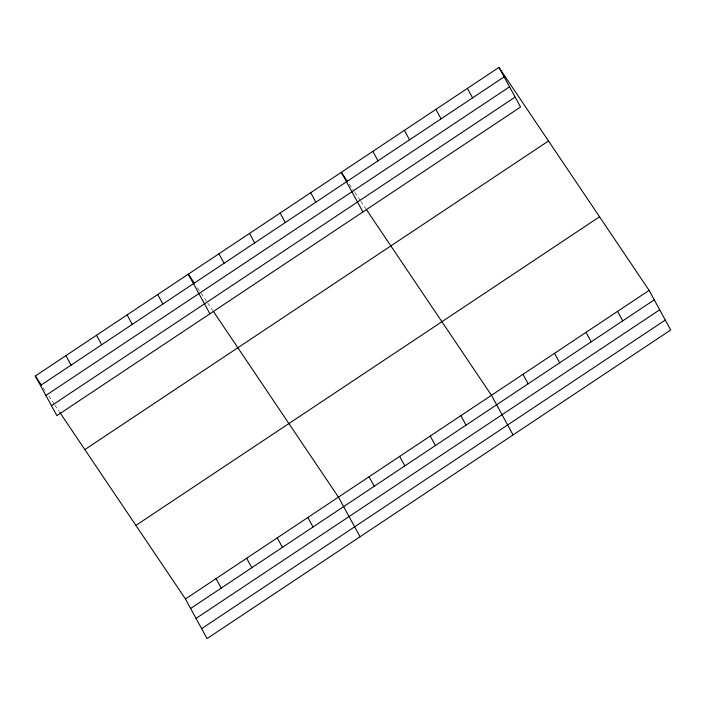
<?xml version="1.0" encoding="UTF-8"?>
<svg xmlns="http://www.w3.org/2000/svg" width="706" height="706" viewBox="0 0 706 706"><rect width="100%" height="100%" fill="white"/><g stroke="black" fill="none" stroke-linecap="round" stroke-linejoin="round"><path stroke-width="0.53" stroke-dasharray="3.53 2.65" d="M349.258 184.134L354.156 191.405M354.765 192.306L360.272 200.486M360.881 201.395L365.779 208.658M197.477 287.792L200.539 292.337M201.148 293.246L207.264 302.327M207.882 303.236L212.771 310.508M43.251 387.823L45.087 390.542M48.758 395.995L54.265 404.167M54.874 405.076L59.154 411.439"/><path stroke-width="1.06" d="M498.948 67.397L520.551 107.021L56.904 415.631L35.3 376.007L498.948 67.397L649.096 290.369L670.7 329.993L207.052 638.603L185.449 598.979L59.772 412.348M40.471 385.494L504.119 76.883M45.89 395.439L509.547 86.829M51.485 405.685L515.133 97.075M84.852 449.59L548.5 140.979M135.896 525.405L599.553 216.786M185.449 598.979L649.096 290.369M190.62 608.466L654.268 299.856M196.039 618.412L659.695 309.802M201.625 628.658L665.281 320.047M347.423 181.407L341.307 172.326L362.91 211.95M366.388 209.567L491.455 395.298L513.059 434.922M194.424 283.256L188.308 274.166L209.911 313.791M213.388 311.417L338.448 497.139L360.051 536.763M35.3 376.007L41.416 385.097M617.565 311.355L622.745 320.842M467.425 88.382L472.596 97.869M586.042 332.341L591.213 341.828M435.893 109.368L441.065 118.855M554.51 353.327L559.682 362.813M404.361 130.354L409.542 139.841M522.987 374.312L528.159 383.799M372.839 151.34L378.01 160.827M460.859 415.666L466.031 425.153M310.711 192.694L315.882 202.181M430.254 436.034L435.425 445.521M280.105 213.062L285.277 222.549M399.649 456.403L404.829 465.889M249.509 233.43L254.681 242.917M369.053 476.771L374.224 486.257M218.904 253.798L224.076 263.285M307.851 517.507L313.023 526.994M157.703 294.534L162.874 304.021M277.246 537.875L282.418 547.362M127.106 314.902L132.278 324.389M246.65 558.243L251.821 567.73M96.501 335.271L101.673 344.757M216.045 578.611L221.216 588.098M65.905 355.639L71.077 365.126"/></g></svg>
